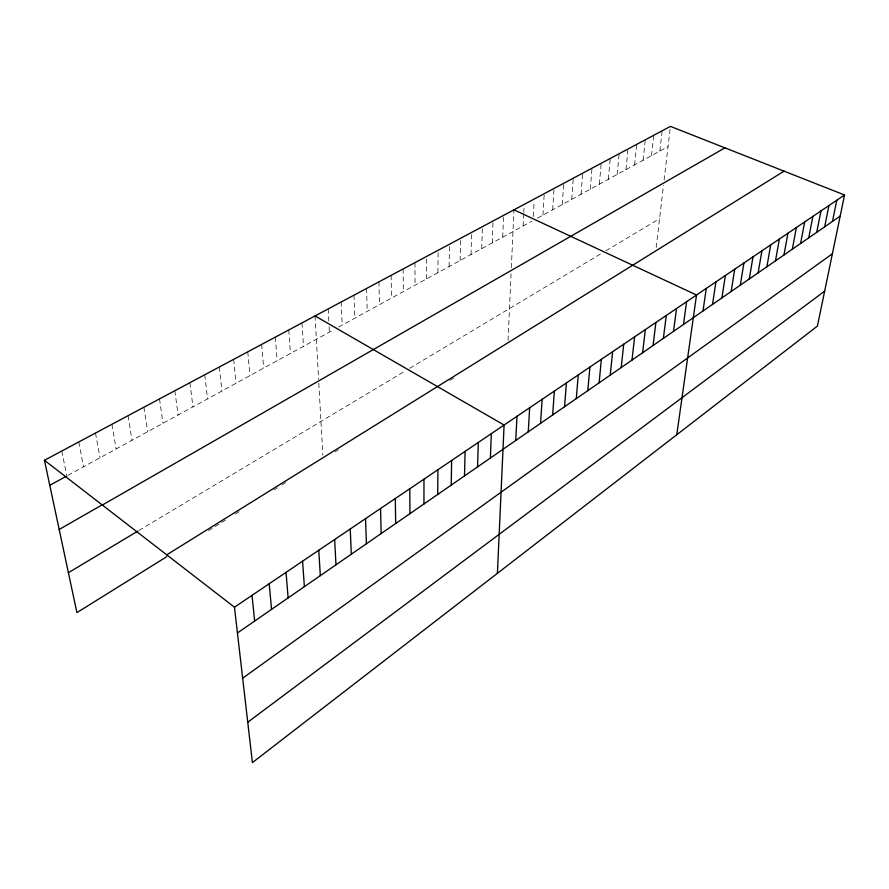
<?xml version="1.0" encoding="UTF-8"?>
<svg xmlns="http://www.w3.org/2000/svg" width="889" height="889" viewBox="0 0 889 889"><rect width="100%" height="100%" fill="white"/><g stroke="black" fill="none" stroke-linecap="round" stroke-linejoin="round"><path stroke-width="0.67" stroke-dasharray="4.45 3.33" d="M426.576 278.879L426.62 256.421M437.933 272.656L438.11 250.298M449.123 266.533L449.423 244.264M460.146 260.488L460.569 238.319M471.014 254.532L471.559 232.451M481.727 248.664L482.383 226.673M492.295 242.875L493.062 220.983M502.707 237.163L503.585 215.371M508.064 340.376L511.064 273.856M511.342 267.667L513.964 209.837M523.11 225.995L523.721 213.838M523.788 212.482L524.188 204.381M533.322 216.483L534.133 201.681M542.957 215.116L544.235 193.691M552.669 209.793L554.047 188.457M562.259 204.537L563.726 183.29M571.727 199.358L573.272 178.189M581.062 194.247L582.695 173.166M590.274 189.19L591.996 168.21M599.364 184.212L601.175 163.309M608.343 179.3L610.221 158.486M617.199 174.444L619.155 153.719M625.945 169.655L627.978 149.019M634.579 164.921L636.691 144.374M643.103 160.253L645.281 139.784M651.526 155.642L653.771 135.261M659.827 151.086L662.149 130.794M656.182 247.409L663.483 185.312M664.105 180.067L670.417 126.382M208.493 530.689L227.551 518.832M235.307 513.998L241.852 509.919M274.034 489.895L277.446 487.761M282.002 484.927L286.558 482.094M335.22 451.801L338.476 449.767M449.867 380.425L454.49 377.547M139.028 530.4L404.151 371.624M409.751 368.257L601.642 253.332M605.942 250.765L659.56 218.65M68.009 475.326L334.02 329.586M338.676 327.03L531.989 221.128M537.478 218.116L668.039 146.585M61.774 451.034L66.542 474.659M78.788 441.966L83.544 466.814M95.501 433.054L99.99 457.802M111.914 424.286L116.148 448.945M128.06 415.685L132.028 440.244M143.918 407.218L147.652 431.687M159.509 398.905L162.998 423.275M174.844 390.727L178.1 415.007M189.913 382.681L192.946 406.873M204.737 374.78L207.559 398.872M219.316 367.001L221.928 390.993M233.663 359.345L236.063 383.248M247.775 351.822L249.976 375.625M261.655 344.421L263.677 368.124M275.323 337.131L277.157 360.745M288.769 329.952L290.425 353.466M302.004 322.896L303.482 346.31M315.039 315.939L318.584 379.292M318.807 383.248L322.84 455.212M328.219 308.905L328.83 321.207M329.097 326.674L329.363 332.142M341.198 301.982L342.176 325.118M353.978 295.17L354.789 318.206M366.546 288.469L367.213 311.406M378.936 281.857L379.447 304.705M391.127 275.357L391.493 298.093M403.139 268.945L403.362 291.592M414.974 262.633L415.052 285.191"/><path stroke-width="1.33" d="M423.953 503.974L423.975 479.16M437.71 494.462L437.921 469.736M451.223 485.116L451.634 460.469M464.503 475.926L465.091 451.379M477.56 466.903L478.315 442.444M490.384 458.024L491.317 433.654M497.407 573.327L504.096 425.031L315.039 315.939M515.742 440.488L516.998 416.308M528.266 431.832L529.677 407.74M540.568 423.32L542.134 399.317M552.669 414.952L554.38 391.049M564.571 406.718L566.426 382.915M576.283 398.628L578.261 374.914M587.796 390.66L589.907 367.046M599.119 382.826L601.364 359.3M610.254 375.125L612.621 351.7M621.222 367.546L623.711 344.21M632.012 360.078L634.613 336.842M642.636 352.733L645.336 329.586M653.082 345.499L655.893 322.451M663.372 338.387L666.294 315.428M673.506 331.375L676.529 308.516M683.485 324.474L686.597 301.715M676.773 434.732L696.52 295.015L513.964 209.837M702.999 310.983L706.288 288.414M712.534 304.394L715.912 281.913M721.924 297.893L725.38 275.512M731.18 291.492L734.714 269.2M740.293 285.191L743.915 262.988M749.283 278.968L752.983 256.865M758.139 272.845L761.906 250.831M766.874 266.811L770.707 244.886M775.486 260.855L779.386 239.019M783.965 254.987L787.943 233.24M792.332 249.198L796.366 227.551M800.589 243.497L804.678 221.928M808.723 237.863L812.879 216.394M816.747 232.318L820.958 210.926M824.67 226.839L828.926 205.548M832.471 221.439L836.793 200.236M844.55 194.991L817.424 326.063L252.409 762.618L234.463 607.209L44.45 460.28L670.417 126.382L844.55 194.991L234.463 607.209M247.742 722.224L824.659 291.125M242.664 678.207L832.382 253.765M237.43 632.968L840.183 216.105M166.743 554.847L784.054 171.155M166.699 556.714L76.899 612.621L44.45 460.28M68.397 572.705L137.873 531.1M59.185 529.477L102.224 504.796M102.335 505.041L724.935 147.863M49.784 485.305L66.808 475.982M251.998 595.363L254.665 621.055M269.189 583.74L271.567 609.365M286.036 572.36L288.136 597.908M302.56 561.192L304.382 586.662M318.762 550.247L320.329 575.639M334.653 539.512L335.964 564.826M350.244 528.977L351.311 554.214M365.546 518.631L366.379 543.79M380.559 508.497L381.17 533.567M395.294 498.529L395.694 523.521M409.762 488.761L409.951 513.653"/></g></svg>
